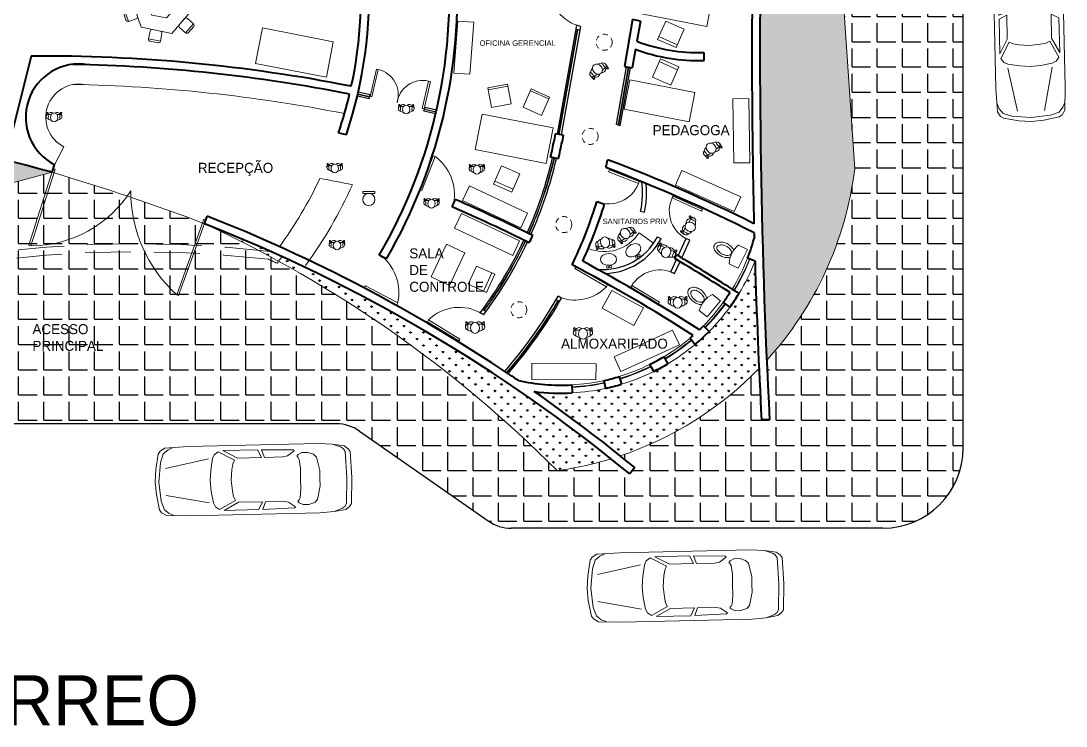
# Model space of a CAD drawing. Header units: millimetres. Extents: x 280 to 436, y 197 to 245.
# Drawn here: x 410.44 to 436.46, y 197.46 to 215.03 of the extents above; entities that cross this region are included whole.
import ezdxf

# ---------------------------------------------------------------- set-up
doc = ezdxf.new("R2010")
doc.units = ezdxf.units.MM
doc.header["$MEASUREMENT"] = 0
doc.linetypes.add('DASHED', pattern=[19.049999999999997, 12.7, -6.35])
for name, color, linetype, lineweight in [('AMBIENTACION', 23, 'Continuous', 18), ('CRISTAL', 141, 'Continuous', 13), ('DELGADITS', 171, 'Continuous', 9), ('JARDINERAS', 114, 'Continuous', 20), ('MUEBLES', 31, 'Continuous', 20), ('MURO CANCELERIA', 254, 'Continuous', 25), ('MUROS', 230, 'Continuous', 40), ('NOTAS', 7, 'Continuous', 18), ('PISO', 134, 'Continuous', 18), ('PROYECCIONES', 161, 'DASHED', 20), ('PUERTAS', 180, 'Continuous', 18)]:
    doc.layers.add(name, color=color, linetype=linetype, lineweight=lineweight)
doc.layers.add('PISO BANQUETA', color=155, linetype='Continuous')
pattern_1 = [(90, (113.6635828855071, 389.9024706518978), (-0.1616445, 0.1616445), [0.0428625, -0.2804265]), (45, (113.6635828855071, 389.9024706518978), (-0.1616446101792448, 0.1616446101792448), [0.0428625, -0.1857375]), (135, (113.6635828855071, 389.9024706518978), (-0.1616446101792448, -0.1616446101792448), [0.0428625, -0.1857375])]
pattern_2 = [(0, (113.6635828855071, 389.9024706518978), (0, 0.62865), [0.4572, -0.17145]), (90, (113.6635828855071, 389.9024706518978), (-0.62865, 3.849243921652188e-17), [0.4572, -0.17145])]

# ---------------------------------------------------------------- blocks, each defined once
blk = doc.blocks.new('EDUCADORA PLANTA')
for p, q in [((-0.1864672289454461, 0.2091427851250387), (-0.1936270911326119, 0.1343951389722235)), ((-0.1864672289454461, 0.2091427851250387), (-0.1605135468888079, 0.2091427851250387)), ((-0.1605135468888079, 0.2091427851250387), (-0.1499999999975898, 0.1850000000000023)), ((-0.06763607746432854, 0.1850000000000307), (-0.1500000000000341, 0.1850000000000307)), ((0.1500000000000909, 0.1850000000000307), (0.06763607746432854, 0.1850000000000307)), ((0.1605135468927301, 0.2091427851250671), (0.150000000001512, 0.1850000000000307)), ((0.1864672289493683, 0.2091427851250671), (0.1605135468927301, 0.2091427851250671)), ((0.1864672289493683, 0.2091427851250671), (0.1936270911365341, 0.134395138972252))]:
    blk.add_line(p, q)
for centre, radius, start, end in [((-0.173490387917127, 0.2191794459255334), 0.01640527241768489, 322.2806059089859, 217.7193940910142), ((-0.07499999999930651, 0.1538370489080592), 0.0812165593983424, 50.44505131534515, 157.4368215115717), ((0.07500000000004547, 0.153837048905018), 0.08121655940112812, 22.56317848996431, 129.5549486836888), ((0.1734903879210492, 0.2191794459255618), 0.01640527241768489, 322.2806059089859, 217.7193940910142), ((-0.1360690919642593, 0.1288818236636189), 0.05782144856330422, 103.9414223532395, 256.0585776471128), ((-0.3760620561862993, 0.1288818236609757), 0.2329233843179406, 346.0585776470556, 13.94142235294599), ((-5.684341886080801e-14, 0.2878236122147086), 0.2622037156432949, 235.1050018533677, 255.1658892739469), ((-5.684341886080801e-14, 0.2878236122147086), 0.2622037156432949, 284.8341107260804, 304.8949981466323), ((0.3760620561862993, 0.1288818236609472), 0.2329233843179406, 166.0585776470556, 193.941422352946), ((0.1360690919644298, 0.1288818236642157), 0.05782144856330422, 283.9414223532394, 76.05857764711287)]:
    blk.add_arc(centre, radius, start, end)
blk.add_ellipse((0, 0.1100000000000136), major_axis=(0, 0.1100000000000136), ratio=0.8405402725447844)
blk = doc.blocks.new('SOLO LAVABO')
at = {"layer": 'MUEBLES'}
for centre in [(-0.1104603356088774, -0.1508861922957294), (-0.04375958458700779, -0.1856805030020325)]:
    blk.add_circle(centre, 0.02906634157898935, dxfattribs=at)
blk.add_ellipse((0, 0), major_axis=(0.1795835093963723, -0.09367937134052136), ratio=0.7182185865594051, dxfattribs=at)
blk = doc.blocks.new('BANCO')
for p, q in [((-0.1499999999999773, 0), (-0.1499999999999773, -0.05000000000001137)), ((0.1499999999999773, 0), (-0.1499999999999773, 0)), ((0.1499999999999773, 0), (0.1499999999999773, -0.05000000000001137)), ((0.1499999999999773, -0.05000000000001137), (-0.1499999999999773, -0.05000000000001137))]:
    blk.add_line(p, q)
blk.add_circle((0, -0.2000000000000455), 0.15)
blk = doc.blocks.new('PUERTA BAÑO')
at = {"layer": 'PUERTAS'}
for p, q in [((0, 0.8000000000000114), (0.05000000000001137, 0.8000000000000114)), ((0, 0), (0, 0.8000000000000114)), ((0.05000000000001137, 0), (0.05000000000001137, 0.8000000000000114)), ((0, 0), (0.05000000000001137, 0))]:
    blk.add_line(p, q, dxfattribs=at)
blk.add_arc((0.05000000000006821, 0), 0.8000000000000114, 0, 90, dxfattribs=at)
blk = doc.blocks.new('02PCAR03')
for p, q in [((-197, 33), (-201, 30)), ((-185, 35), (-197, 33)), ((-185, 35), (-193, 32)), ((-170, 36), (-185, 35)), ((-35, 36), (-170, 36)), ((-11, 35), (-35, 36)), ((-14, 33), (-19, 35)), ((-9, 29), (-14, 33)), ((-6, 32), (-11, 35)), ((-203, 27), (-204, 0)), ((-201, 30), (-203, 27)), ((-198, 27), (-199, 0)), ((-196, 30), (-198, 27)), ((-193, 32), (-196, 30)), ((-168, 22), (-171, 8)), ((-165, 25), (-168, 22)), ((-159, 27), (-165, 25)), ((-153, 27), (-159, 27)), ((-149, 25), (-153, 27)), ((-150, 20), (-149, 22)), ((-148, 24), (-149, 25)), ((-149, 22), (-148, 23)), ((-148, 23), (-148, 24)), ((-145, 29), (-144, 30)), ((-138, 24), (-145, 29)), ((-144, 30), (-111, 31)), ((-133, 23), (-138, 24)), ((-114, 23), (-133, 23)), ((-111, 31), (-114, 23)), ((-111, 23), (-107, 31)), ((-86, 23), (-111, 23)), ((-107, 31), (-71, 31)), ((-71, 31), (-86, 23)), ((-66, 30), (-83, 21)), ((-62, 27), (-66, 30)), ((-60, 23), (-62, 27)), ((-58, 11), (-60, 23)), ((-11, 14), (-56, 23)), ((-6, 20), (-9, 29)), ((-4, 29), (-6, 32)), ((-1, 13), (-4, 29)), ((-151, 11), (-150, 20)), ((-151, 0), (-151, 11)), ((-83, 21), (-81, 17)), ((-81, 17), (-80, 11)), ((-80, 11), (-79, 0)), ((-57, 0), (-58, 11)), ((-4, 0), (-6, 20)), ((0, 0), (-1, 13)), ((-203, -27), (-204, 0)), ((-198, -27), (-199, 0)), ((-171, 8), (-171, 0)), ((-171, -8), (-171, 0)), ((-151, 0), (-151, -11)), ((-80, -11), (-79, 0)), ((-57, 0), (-58, -11)), ((-4, 0), (-6, -20)), ((0, 0), (-1, -13)), ((-168, -22), (-171, -8)), ((-151, -11), (-150, -20)), ((-150, -20), (-149, -22)), ((-83, -21), (-81, -17)), ((-66, -30), (-83, -21)), ((-81, -17), (-80, -11)), ((-58, -11), (-60, -23)), ((-11, -14), (-56, -23)), ((-6, -20), (-9, -29)), ((-1, -13), (-4, -29)), ((-201, -30), (-203, -27)), ((-197, -33), (-201, -30)), ((-196, -30), (-198, -27)), ((-193, -32), (-196, -30)), ((-185, -35), (-193, -32)), ((-165, -25), (-168, -22)), ((-159, -27), (-165, -25)), ((-153, -27), (-159, -27)), ((-149, -25), (-153, -27)), ((-149, -22), (-148, -23)), ((-148, -24), (-149, -25)), ((-148, -23), (-148, -24)), ((-138, -24), (-145, -29)), ((-145, -29), (-144, -30)), ((-144, -30), (-111, -31)), ((-133, -23), (-138, -24)), ((-114, -23), (-133, -23)), ((-111, -31), (-114, -23)), ((-86, -23), (-111, -23)), ((-111, -23), (-107, -31)), ((-107, -31), (-71, -31)), ((-71, -31), (-86, -23)), ((-62, -27), (-66, -30)), ((-60, -23), (-62, -27)), ((-9, -29), (-14, -33)), ((-6, -32), (-11, -35)), ((-4, -29), (-6, -32)), ((-185, -35), (-197, -33)), ((-170, -36), (-185, -35)), ((-35, -36), (-170, -36)), ((-11, -35), (-35, -36)), ((-14, -33), (-19, -35))]:
    blk.add_line(p, q)
blk = doc.blocks.new('PUERTA')
at = {"layer": 'PUERTAS'}
for p, q in [((-0.749936423153315, 0.5170194799266028), (-0.77601403533032, 0.4743585124838887)), ((0, 0), (-0.7760140353302631, 0.4743585124838887)), ((0.02607761217694815, 0.04266096744271408), (-0.749936423153315, 0.5170194799266028)), ((0.02607761217694815, 0.04266096744271408), (0, 0))]:
    blk.add_line(p, q, dxfattribs=at)
blk.add_arc((0.01173706653963791, -0.2465247671564157), 1.078492615716313, 58.39119666258501, 134.9297238377128, dxfattribs=at)
blk = doc.blocks.new('INODORO')
for p, q in [((0.0005129194717596874, 0.2599994940641466), (-0.000512919471702844, -0.259999494064175)), ((0.0005129194717596874, 0.2599994940641466), (0.2531206100636609, 0.2595011569282235)), ((-0.000512919471702844, -0.259999494064175), (0.2494865940515183, -0.2604926858639089))]:
    blk.add_line(p, q)
for points in [[(0.2961571165138253, 0.09906868811717118, -0.05670308170758209), (0.3316212412859159, 0.1276503251468455, -0.07743932046011874), (0.4145081175796008, 0.1637240362365731, -0.06456312230746215), (0.5218646971111411, 0.1774293188797458, -0.06456312230745637)], [(0.5218646971111411, 0.1774293188797458, -0.06456312230745637), (0.6291663664608791, 0.1633005646601475, -0.07743932046011859), (0.7119102678034892, 0.1269001019693405, -0.1071718416125615), (0.7724584869155819, 0.06669745786899739, -0.1451833975807688), (0.7904318355203941, 0.005662004385612818, -0.1451833975807685), (0.7722178098006793, -0.05530205969375857, -0.1071718416125596), (0.7114325308320986, -0.1152653405831643, -0.07743932046011859), (0.6285456545384136, -0.1513390516728919, -0.06456312230746046), (0.5211890750068733, -0.165044334316093, -0.06456312230745584), (0.4138874056571353, -0.1509155800964948, -0.0774393204601121), (0.3311435043145252, -0.1145151174056878, -0.05487647291542958), (0.2968232341786461, -0.08683815346282131, -0.1451833975807671)]]:
    blk.add_lwpolyline(points, format="xyb")
blk.add_lwpolyline([(0.5136034535149747, 0.1203664520812708, -0.05732776179030402), (0.5922212725456575, 0.1111655800887661, -0.07102343737181431), (0.6518267636166684, 0.0878517175922866, -0.1063264081468145), (0.6964704869499769, 0.04817918726192261, -0.1599445569537057), (0.7089535214209945, 0.009899821457793223, -0.1599445569537068), (0.6963195518525822, -0.02832999424819604, -0.1063264081468082), (0.6515196469806028, -0.06782607277932584, -0.07102343737181303), (0.5918226343887341, -0.09090457875186075, -0.0573277617903093), (0.513169125003003, -0.09979519042258289, -0.05732776179030132), (0.4345513059723203, -0.09059431843007815, -0.07102343737181269), (0.3749458149013662, -0.06728045593359866, -0.1063264081468145), (0.3303020915680577, -0.02760792560320624, -0.1599445569537031), (0.3178190570970401, 0.01067144020089472, -0.1599445569537112), (0.3304530266654524, 0.04890125590688399, -0.1063264081468051), (0.3752529315374318, 0.08839733443801379, -0.07102343737181324), (0.4349499441293005, 0.1114758404105487, -0.05732776179030768)], format="xyb", close=True)
blk.add_arc((-0.3151104550021273, -0.0003111863668721071), 0.6248111691017566, 335.202631884058, 24.5713055003875)
blk = doc.blocks.new('ESCRITORIO SUB')
at = {"layer": 'MUEBLES'}
for p, q in [((-0.07188328231126206, -0.3680459125220068), (0.07188328231131891, 0.3680459125219784)), ((0.07188328231131891, 0.3680459125219784), (1.691285297408058, 0.05175947035229456)), ((1.691285297408058, 0.05175947035229456), (1.547518732785477, -0.684332354691719)), ((1.54751873278542, -0.684332354691719), (-0.07188328231126206, -0.3680459125220068)), ((0.5299969397487985, -0.547245500420189), (0.3262192937335726, -1.003835766396719)), ((0.9865872057253569, -0.7510231464354149), (0.5299969397487985, -0.547245500420189)), ((0.7828095597100742, -1.207613412411916), (0.9865872057253569, -0.7510231464354149)), ((0.3262192937335726, -1.003835766396719), (0.7828095597100742, -1.207613412411916)), ((0.3588237170960156, -0.9307813238404776), (0.8154139830725171, -1.134558969855675))]:
    blk.add_line(p, q, dxfattribs=at)
blk = doc.blocks.new('MESA COMEDOR MULTIPLE')
for p, q in [((-0.8927196992253812, 0.3949190244535146), (-0.7931134417410703, 0.5683508366159913)), ((-0.8742633105558184, 0.3266595070417679), (-0.7248539243293521, 0.5868072252855256)), ((-0.3887715267468934, 0.6686799229354392), (-0.7767094575638112, -0.004130463123033223)), ((-0.7248539243293521, 0.5868072252855541), (-0.551422112166847, 0.4872009678012148)), ((-0.3887715267468366, 0.6686799229354108), (-0.1721373483193247, 0.3437045681506561)), ((0.3877549218651097, 0.6689242059024991), (0.1713763192519195, 0.3438996655201549)), ((0.7763431416892672, -0.003248412405866929), (0.3877549218651097, 0.6689242059025275)), ((0.723612182003194, 0.5876433603126543), (0.5504071012463214, 0.4876433603126316)), ((0.8736121820031713, 0.3278357391772886), (0.723612182003194, 0.5876433603126259)), ((0.8919134521924548, 0.3961370093665266), (0.791913452192432, 0.5693420901234276)), ((-0.7008314983933133, 0.2270532495574571), (-0.8742633105558184, 0.3266595070417964)), ((-0.5329657234972842, 0.4189414503894966), (-0.6325719809815951, 0.2455096382269915)), ((-0.1721373483193247, 0.3437045681506561), (-0.3725643343123011, -0.003900930333259112)), ((0.3721980184376434, -0.003477945195669463), (0.1713763192519195, 0.3438996655201549)), ((0.5321058310570947, 0.4193420901233935), (0.6321058310570606, 0.2461370093665209)), ((0.7004071012462987, 0.2278357391772943), (0.8736121820032281, 0.327835739177317)), ((0.1017102599942632, 0.1941391091063736), (-0.1811892238068253, 0.09429982793366776)), ((-0.1811892238068253, 0.09429982793369618), (-0.1146297030250594, -0.09429982793369618)), ((0.03792046583191677, 0.2246491428778086), (-0.1506791900354187, 0.1580896220960142)), ((0.1682697807760292, 0.005539453239009617), (0.1017102599942632, 0.194139109106402)), ((-0.8738986461648324, -0.3356932703610198), (-0.7008072664012843, -0.2354965925140391)), ((-0.7767094575638112, -0.004130463123061645), (-0.3880643685864129, -0.676401452627033)), ((-0.6324852519986734, -0.2537202679931738), (-0.5322885741517211, -0.426811647756665)), ((-0.3725643343123579, -0.00390093033323069), (-0.1861905881876282, -0.3262867426806508)), ((-0.05083990886271295, -0.1248098617051028), (0.1377597470046226, -0.05825034092330839)), ((0.1861905881875145, -0.3260752501118702), (0.3721980184376434, -0.003477945195669463)), ((0.38846193104024, -0.6759604272684214), (0.7763431416892104, -0.003248412405838508)), ((0.6325008752882013, -0.2530587299553702), (0.532304197441249, -0.4261501097188614)), ((0.8739142694543602, -0.3350317323232161), (0.7008228896908122, -0.2348350544762354)), ((-0.791925643796958, -0.5771066645271503), (-0.8921223216439671, -0.4040152847636591)), ((-0.7236036293942902, -0.5953303400062566), (-0.8738986461647755, -0.3356932703610198)), ((-0.5505122496308559, -0.4951336621592759), (-0.7236036293943471, -0.595330340006285)), ((-0.1861905881876282, -0.3262867426806224), (0.1861905881874577, -0.3260752501118134)), ((0.5505278729203837, -0.4944721241214722), (0.723619252683875, -0.5946688019684814)), ((0.7236192526838181, -0.594668801968453), (0.8739142694543034, -0.3350317323232161)), ((0.7919412670864858, -0.5764451264893466), (0.892137944933495, -0.4033537467258554)), ((-0.3880643685864129, -0.6764014526270046), (0.38846193104024, -0.6759604272684498)), ((-0.1498012187730069, -0.9261809399477556), (-0.1498012187730069, -0.7261809399477386)), ((-0.09980121877299553, -0.6761809399477272), (0.1001987812269931, -0.6761809399477272)), ((0.1501987812270045, -0.7261809399477386), (0.1501987812270045, -0.9261809399477556)), ((0.1501987812270045, -0.9261809399477272), (-0.1498012187730069, -0.9261809399477272)), ((0.1001987812269931, -0.976180939947767), (-0.09980121877299553, -0.976180939947767))]:
    blk.add_line(p, q)
for centre, start, end in [((-0.7497554887004299, 0.5434492722449136), 60.13016372533556, 150.1301637253356), ((0.7486121820032281, 0.5443420901234219), 30.00000000000054, 119.9999999999997), ((-0.8493617461847407, 0.3700174600824369), 150.1301637253414, 240.1301637253356), ((-0.5763236765379247, 0.4438430147605743), 330.1301637253355, 60.13016372533556), ((0.5754071012462987, 0.4443420901233992), 119.9999999999997, 210.0000000000005), ((0.848612182003194, 0.3711370093665209), 299.9999999999997, 29.99999999999327), ((-0.6759299340222356, 0.2704112025980976), 240.1301637253356, 330.1301637253355), ((-0.1340393098399772, 0.1109397081291661), 109.43866690134, 199.4386669013395), ((0.05456034602735826, 0.1774992289109605), 19.43866690133946, 109.4386669013328), ((0.1211198668091811, -0.0111004269564603), 289.43866690134, 19.43866690133946), ((0.6754071012462646, 0.2711370093665266), 210.0000000000005, 299.9999999999997), ((-0.6757580969395462, -0.2787694374549119), 30.06508186267251, 120.0650818626725), ((-0.06747978905821128, -0.07765994773825469), 199.4386669013395, 289.43866690134), ((0.6757737202290741, -0.2781078994171082), 59.93491813732749, 149.9349181373275), ((-0.8488494767030375, -0.378966115301921), 120.0650818626725, 210.0650818626725), ((-0.575561419092594, -0.4518608172184031), 300.0650818626725, 30.06508186267251), ((0.5755770423821218, -0.4511992791805994), 149.9349181373275, 239.9349181373275), ((0.8488650999925653, -0.3783045772641174), 329.9349181373275, 59.93491813732749), ((-0.7486527988560852, -0.5520574950653838), 210.0650818626798, 300.0650818626725), ((-0.09980121877299553, -0.7261809399477386), 90, 180), ((0.1001987812269931, -0.7261809399477386), 0, 90), ((0.748668422145613, -0.5513959570275802), 239.9349181373275, 329.9349181373202), ((-0.09980121877299553, -0.9261809399477556), 180, 270), ((0.1001987812269931, -0.9261809399477556), 270.0000000000065, 0)]:
    blk.add_arc(centre, 0.05, start, end)

msp = doc.modelspace()

# ---------------------------------------------------------------- hatches: boundary and pattern name
at = {"layer": 'JARDINERAS'}
h = msp.add_hatch(dxfattribs=at)
h.set_pattern_fill('GRASS', color=256, scale=0.009000000000000001, style=0)
h.set_pattern_definition(pattern_1)
edge = h.paths.add_edge_path()
edge.add_arc((603.9671213923328, 214.2420503084798), 175.1280359140201, 174.0486391635245, 182.510729872698)
edge.add_arc((422.6037831361797, 212.3988089805167), 8.658822380200967, 317.6910023627667, 352.9611022302017)
edge.add_line((431.1973455872478, 211.3377296189879), (429.7829778461802, 232.4000540587722))
h = msp.add_hatch(dxfattribs=at)
h.set_pattern_fill('GRASS', color=256, scale=0.009000000000000001, style=0)
h.set_pattern_definition(pattern_1)
h.paths.add_polyline_path([(411.2178907018105, 211.2551592111907, 0.06864835194375901), (400.5318230269418, 212.7330406168387), (400.5168779023758, 212.7309858026642, -0.6707126948337927), (392.6719907673713, 209.7726808194815, 0.188210994291899), (400.910334433703, 205.1692596931011, -0.1492698085907138)])
h.paths.add_polyline_path([(401.6273179416604, 207.0017029869819), (401.7136098359423, 206.8074062871056, 0.02660377320633303), (399.5088736418485, 205.7265108251508), (399.4122967390076, 205.9016476340678, -0.02150049898605474)], flags=16)
h = msp.add_hatch(dxfattribs=at)
h.set_pattern_fill('GRASS', color=256, scale=0.009000000000000001, style=0)
h.set_pattern_definition(pattern_1)
h.paths.add_polyline_path([(415.0153919966184, 209.9743380940635, -0.08834754070673877), (423.7918747163189, 203.8218839249346, 0.0397193325524949), (425.1331734938863, 204.117662355187, 0.07445501444203724)])
h = msp.add_hatch(dxfattribs=at)
h.set_pattern_fill('GRASS', color=256, scale=0.009000000000000001, style=0)
h.set_pattern_definition(pattern_1)
h.paths.add_polyline_path([(428.8160345702582, 206.3669653874134, -0.003813307097867962), (428.7162941602333, 209.039384459829, -0.0430734263566819), (428.319309950892, 208.240391136507, -0.02005672972966917), (428.0887657690797, 207.8940708036129, -0.03848487761859468), (427.5723826874731, 207.2864090513184, -0.00458095500102616), (427.5048258340057, 207.2195332246707, -0.01805409216425845), (427.22700712088, 206.9683621307142, -0.04029305050155266), (426.5468285388046, 206.4843977419872, -0.01929730303383448), (426.1953972370684, 206.2927351615568, -0.0414707048386123), (425.3968834677586, 205.9758307536415, -0.02007291186122675), (424.9939490563968, 205.8708953346355, -0.0402930505015528), (424.1666580691638, 205.7592975949053, -0.04572549129431765), (423.2204454126602, 205.7951230483684, -0.01686513213155395), (425.3616781394142, 204.1909334842019, 0.1195591872107997)])
at = {"layer": 'PISO BANQUETA'}
h = msp.add_hatch(dxfattribs=at)
h.set_pattern_fill('ANGLE', color=256, scale=0.09, style=0)
h.set_pattern_definition(pattern_2)
edge = h.paths.add_edge_path()
edge.add_arc((432.8973455872478, 232.4318179708934), 0.9999999999999984, 0, 75.96375653207309, ccw=False)
edge.add_line((433.8973455872478, 232.4318179708934), (433.8973455872471, 211.3377296189878))
edge.add_line((433.8973455872471, 211.3377296189878), (431.1973455872478, 211.337729618988))
edge.add_line((431.1973455872478, 211.337729618988), (429.7829778461802, 232.4000540587724))
edge.add_line((429.7829778461802, 232.4000540587724), (429.8896930224522, 233.3961071955057))
edge.add_line((429.8896930224522, 233.3961071955057), (429.9117152662078, 233.5952040920886))
edge.add_line((429.9117152662078, 233.5952040920886), (430.0553428329032, 234.1711597983438))
edge.add_line((430.0553428329032, 234.1711597983438), (433.1398812122484, 233.4019604710477))
h = msp.add_hatch(dxfattribs=at)
h.set_pattern_fill('ANGLE', color=256, scale=0.09, style=0)
h.set_pattern_definition(pattern_2)
edge = h.paths.add_edge_path()
edge.add_arc((416.0297860547425, 191.333564001073), 20.49449420218405, 103.5792243581979, 137.5386042127146, ccw=False)
edge.add_arc((396.2458137034467, 160.5945007252826), 52.82674898070818, 69.1878962441175, 73.53566319074122, ccw=False)
edge.add_arc((402.7577025711325, 183.1526722179549), 29.48987471016586, 44.498598025629576, 65.43926688040028, ccw=False)
edge.add_line((423.7918747163188, 203.8218839249346), (423.7918747163188, 202.3879732521744))
edge.add_line((423.7918747163188, 202.3879732521744), (422.6469241201734, 202.3879732521744))
edge.add_arc((422.6469241201734, 203.3879732521743), 0.9999999999999147, 235.0290379093172, 270.00000000000324, ccw=False)
edge.add_line((422.0737629095601, 202.5685306204739), (418.8728518947455, 204.8074158838749))
edge.add_arc((418.2996906841321, 203.9879732521744), 0.9999999999999831, 55.02903790931733, 90)
edge.add_line((418.2996906841321, 204.9879732521744), (403.5052556458276, 204.9879732521744))
edge.add_arc((403.5052556458275, 203.9879732521748), 0.9999999999995737, 89.99999999999349, 124.9709620906877)
edge.add_line((402.9320944352143, 204.8074158838749), (399.7311834203995, 202.5685306204739))
edge.add_arc((399.1580222097861, 203.3879732521744), 1.000000000000076, 270, 304.97096209067894, ccw=False)
edge.add_line((399.1580222097861, 202.3879732521744), (400.9105111453991, 205.1692596944274))
edge.add_line((400.9105111453991, 205.1692596944274), (400.9103344337031, 205.1692596931011))
h = msp.add_hatch(dxfattribs=at)
h.set_pattern_fill('ANGLE', color=256, scale=0.09, style=0)
h.set_pattern_definition(pattern_2)
edge = h.paths.add_edge_path()
edge.add_arc((422.6111896698744, 212.3706185788171), 8.629698073382038, 277.8636721568342, 286.9923929075367)
edge.add_line((425.1331734938864, 204.117662355187), (425.5941439196829, 203.7383813129358))
edge.add_line((425.5941439196829, 203.7383813129358), (425.7240853472176, 203.8963094678042))
edge.add_line((425.7240853472176, 203.8963094678042), (425.3616781394142, 204.1909334842019))
edge.add_arc((422.6037831361797, 212.3988089805169), 8.658822380201196, 288.5726548342482, 315.8441505829283)
edge.add_line((428.8160345702582, 206.3669653874135), (428.8782209711035, 205.0879732521744))
edge.add_line((428.8782209711035, 205.0879732521744), (429.078494442638, 205.0879732521744))
edge.add_line((429.078494442638, 205.0879732521744), (429.0072021949207, 206.5703075118695))
edge.add_arc((422.7195218977227, 212.345638844092), 8.537527482633541, 317.4320461237321, 353.2200584692363)
edge.add_line((431.1973455872478, 211.3377296189879), (433.8973455872477, 211.3377296189878))
edge.add_line((433.8973455872477, 211.3377296189878), (433.8973455872476, 204.3879732521744))
edge.add_arc((431.8973455872476, 204.3879732521744), 2, 270, 359.9999999999992, ccw=False)
edge.add_line((431.8973455872476, 202.3879732521744), (423.7918747163188, 202.3879732521744))
edge.add_line((423.7918747163188, 202.3879732521744), (423.7918747163188, 203.8220706518978))

# ---------------------------------------------------------------- linework, layer by layer
at = {"layer": 'CRISTAL'}
for p, q in [((424.2899372545127, 214.8064846030706), (423.8289388775133, 212.2021746289412)), ((424.3047076331225, 214.8038700446523), (423.8437092561231, 212.1995600705229)), ((425.562592090171, 213.8753170589355), (425.3090226063093, 212.4428314604951)), ((425.5773624687808, 213.8727025005171), (425.3237929849191, 212.4402169020768)), ((418.8276511079119, 213.1975847159986), (419.1201921177887, 213.1304409744239)), ((418.8310066451339, 213.2122045781714), (419.1235476550107, 213.1450608365967)), ((420.4847182922052, 212.8172561909793), (420.7770922735802, 212.7501507856316)), ((420.4880738294272, 212.8318760531521), (420.7804478108022, 212.7647706478044))]:
    msp.add_line(p, q, dxfattribs=at)
for centre, radius, start, end in [((413.6529432643117, 213.9430056031192), 10.32460167537212, 335.9094784129782, 346.9648731679758), ((413.6529432643117, 213.9430056031192), 10.33960167537212, 335.9094784129782, 346.9648731679758), ((413.6529432643117, 213.9430056031192), 10.32460167537212, 323.6177392950995, 334.8060542798084), ((413.6529432643117, 213.9430056031192), 10.33960167537212, 323.6243497934085, 334.8060542798084), ((423.8890146427678, 210.9397261793408), 5.037863355048784, 328.646462379844, 338.512066268899), ((423.8890146427678, 210.9397261793408), 5.052863355048784, 328.646462379844, 338.512066268899), ((413.7081709502007, 213.9281042634419), 11.68271311797547, 319.0239204175372, 329.8247683453379), ((413.7081709502007, 213.9281042634419), 11.69771311797547, 319.0332895099337, 329.825397250419), ((423.8890146427678, 210.9397261793408), 5.037863355048784, 315.2346810619695, 324.0504147440835), ((423.8890146427678, 210.9397261793408), 5.052863355048784, 315.2346810619695, 324.0504147440835), ((423.8890146427678, 210.9397261793407), 5.037863355048668, 300.8180728683413, 310.0475671920173), ((423.8890146427678, 210.9397261793407), 5.052863355048667, 300.8180728683413, 310.0475671920173), ((423.8890146427678, 210.9397261793407), 5.037863355048668, 286.8970631901964, 296.3960056397172), ((423.8890146427678, 210.9397261793407), 5.052863355048667, 286.8970631901964, 296.3960056397172), ((423.8890146427678, 210.9397261793407), 5.037863355048668, 273.0678140518929, 282.2973083755687), ((423.8890146427678, 210.9397261793407), 5.052863355048667, 273.0678140518929, 282.2973083755687)]:
    msp.add_arc(centre, radius, start, end, dxfattribs=at)
at = {"layer": 'DELGADITS'}
for centre, radius, start, end in [((423.8890146427678, 210.9397261793408), 4.987863355048784, 328.646462379844, 338.512066268899), ((423.8890146427678, 210.9397261793408), 5.187863355048784, 328.646462379844, 338.512066268899), ((423.8890146427678, 210.9397261793408), 4.987863355048784, 315.2346810619695, 324.0504147440835), ((423.8890146427678, 210.9397261793408), 5.187863355048784, 315.2346810619695, 324.0504147440835), ((423.8890146427678, 210.9397261793408), 4.987863355048784, 300.8180728683407, 310.0475671920167), ((423.8890146427678, 210.9397261793407), 5.187863355048668, 300.8180728683413, 310.0475671920173), ((423.8890146427678, 210.9397261793408), 4.987863355048784, 286.8970631901956, 296.2183180537124), ((423.8890146427678, 210.9397261793408), 4.987863355048784, 273.0678140518929, 282.2973083755676), ((423.8890146427678, 210.9397261793407), 5.187863355048668, 286.8970631901964, 296.3960056397172), ((423.8890146427678, 210.9397261793407), 5.187863355048668, 273.0678140518929, 282.2973083755687)]:
    msp.add_arc(centre, radius, start, end, dxfattribs=at)
at = {"layer": 'JARDINERAS'}
msp.add_line((431.1973455872478, 211.337729618988), (429.7829778461802, 232.4000540587724), dxfattribs=at)
for centre, radius, start, end in [((422.6037831361799, 212.3988089805166), 8.658822380200847, 317.6910023627657, 352.9611022302023), ((416.0297860547293, 191.3335640010891), 20.49449420216341, 103.5792243581637, 137.5386042127232), ((402.1297159278857, 182.256848572439), 30.56631926041599, 44.87126729556063, 65.06659761047), ((422.6037831361799, 212.3988089805166), 8.658822380200847, 288.5726548342482, 315.8441505829288), ((422.6037831361799, 212.3988089805166), 8.658822380200847, 277.8865302372414, 286.9847482032494)]:
    msp.add_arc(centre, radius, start, end, dxfattribs=at)
at = {"layer": 'MUEBLES'}
for p, q in [((421.3203595329722, 215.0233258734598), (421.2184733510228, 213.7273246366055)), ((421.719129144312, 214.9919762790138), (421.3203595329722, 215.0233258734598)), ((421.6172429623626, 213.6959750421595), (421.719129144312, 214.9919762790138)), ((416.2806923395058, 213.9672035976207), (416.4532122170529, 214.8505137876734)), ((416.4532122170529, 214.8505137876734), (418.2198325971584, 214.5054740325792)), ((418.2198325971584, 214.5054740325792), (418.0473127196113, 213.6221638425264)), ((418.0473127196113, 213.6221638425264), (416.2806923395058, 213.9672035976207)), ((421.2184733510228, 213.7273246366055), (421.6172429623626, 213.6959750421595)), ((422.5586915560782, 213.4490714051728), (422.0669632851132, 213.358499292833)), ((422.0669632851132, 213.358499292833), (422.157535397453, 212.8667710218679)), ((422.5677487673122, 213.3998985780763), (422.0760204963472, 213.3093264657364)), ((422.6492636684181, 212.9573431342078), (422.5586915560782, 213.4490714051728)), ((423.1473280924688, 213.3330615346795), (422.9435504464536, 212.876471268703)), ((423.5835405938438, 213.0836248620667), (423.1269503278673, 213.2874025080818)), ((423.6039183584453, 213.1292838886643), (423.1473280924688, 213.3330615346795)), ((423.4001407124301, 212.6726936226878), (423.6039183584453, 213.1292838886643)), ((422.157535397453, 212.8667710218679), (422.6492636684181, 212.9573431342078)), ((422.9435504464536, 212.876471268703), (423.4001407124301, 212.6726936226878)), ((421.7508437936513, 211.8218234313879), (421.9233636711984, 212.7051336214407)), ((421.9233636711984, 212.7051336214407), (423.689984051304, 212.3600938663465)), ((423.689984051304, 212.3600938663465), (423.5174641737569, 211.4767836762937)), ((411.2812522493626, 211.4450938297075), (411.5107316457417, 211.8893226070706)), ((423.5174641737569, 211.4767836762937), (421.7508437936513, 211.8218234313879)), ((422.4092387530787, 211.4193473671483), (422.2054611070635, 210.9627571011717)), ((422.8658290190553, 211.2155697211331), (422.4092387530787, 211.4193473671483)), ((422.238065530426, 211.035811543728), (422.6946557964025, 210.8320338977128)), ((422.66205137304, 210.7589794551565), (422.8658290190553, 211.2155697211331)), ((422.2054611070635, 210.9627571011717), (422.66205137304, 210.7589794551565)), ((425.8300529071216, 209.7436899252631), (426.1937358510733, 209.4898668579108)), ((421.7827928445705, 208.9202912531738), (421.5770563568881, 208.4645802727968)), ((422.2385038249474, 208.7145547654915), (421.7827928445705, 208.9202912531738)), ((421.9598535804049, 208.2917616231437), (422.1655900680872, 208.7474726035206)), ((422.0327673372652, 208.2588437851145), (422.2385038249474, 208.7145547654915)), ((421.5770563568881, 208.4645802727968), (422.0327673372652, 208.2588437851145))]:
    msp.add_line(p, q, dxfattribs=at)
for points in [[(428.1668033841609, 213.0883170202939), (428.1909261148797, 211.4884988762966), (428.5908806508791, 211.4945295589763), (428.5667579201601, 213.0943477029736)], [(426.7359595503569, 210.9314765035281), (428.1972624775669, 210.2798679132475), (428.3601646251371, 210.64519364505), (426.898861697927, 211.2968022353305)], [(421.4364119470186, 210.5528272827071), (422.883920777602, 209.8711248656782), (423.0543463818593, 210.2330020733241), (421.6068375512758, 210.914704490353)], [(421.237617051094, 209.8652657328201), (422.6851258816774, 209.1835633157912), (422.8555514859347, 209.545440523437), (421.4080426553512, 210.2271429404659)], [(421.1090778240052, 208.4377423294958), (421.4932102304032, 209.2516479102328), (421.0410404633271, 209.4650548026761), (420.656908056929, 208.6511492219391)], [(425.9389306639636, 207.8798360872895), (425.1487022345657, 208.3105785037885), (424.9094008920663, 207.8715627096785), (425.6996293214641, 207.4408202931795)], [(425.3782105809426, 206.2936420779906), (426.8327752190141, 206.9601566792351), (426.666146568703, 207.323797838753), (425.2115819306315, 206.6572832375085)], [(423.1575240229915, 206.0964013449486), (424.7574460838433, 206.0806089670383), (424.7613941783209, 206.4805894822512), (423.1614721174691, 206.4963818601615)]]:
    msp.add_lwpolyline(points, close=True, dxfattribs=at)
for centre, radius, start, end in [((411.8911074694072, 212.6256583729462), 0.8287799028311011, 80.42289137267956, 242.6800593110673), ((410.9668822942897, 174.4810243030965), 38.97151367053581, 78.8594410601011, 88.88676844279595), ((408.2715974172521, 215.6520307821477), 10.63780226929325, 324.01764224747, 334.6902276427424), ((410.9668822942897, 174.4810243030965), 37.27151367053581, 78.03333385349026, 79.29794242477313), ((408.2715974172521, 215.6520307821477), 11.43780226929325, 324.01764224747, 335.6854738571357), ((424.9663283651655, 210.3150531530787), 1.035604182338571, 247.4278585861152, 326.5149283176881)]:
    msp.add_arc(centre, radius, start, end, dxfattribs=at)
at = {"layer": 'MURO CANCELERIA'}
for p, q in [((424.2743435477152, 214.9191900773894), (423.794474660757, 212.2082752652507)), ((424.370286919789, 214.8874906252802), (423.8929438514891, 212.1908448757952)), ((425.5133574948049, 213.8840322536632), (425.2597880109432, 212.4515466552228)), ((425.611826685537, 213.8666018642077), (425.3549759517238, 212.4155795584752)), ((425.8688345317912, 210.2876907216573), (425.966265194475, 210.2651681558843)), ((426.2899637429526, 209.647072357329), (426.3785639392774, 209.6006991929)), ((426.8053590346502, 209.1715400975995), (427.0056351293815, 209.6056706082661)), ((426.8918458391849, 209.1202935383295), (427.0959587102051, 209.5627408760831)), ((427.095958710205, 209.5627408760831), (427.0056351293815, 209.605670608266)), ((426.6226530694944, 208.7754956567425), (426.7632517467015, 209.0802658072533)), ((426.7134563149559, 208.7336056744834), (426.8497284696885, 209.0289973946139)), ((426.6226530694943, 208.7754956567425), (426.7134563149559, 208.7336056744834)), ((423.901117762651, 208.1177348786891), (423.814241464646, 208.1672576900485)), ((423.8515949512916, 208.0308585806841), (423.7643452326486, 208.0805942560839))]:
    msp.add_line(p, q, dxfattribs=at)
at = {"layer": 'MURO CANCELERIA', "color": 0}
for p, q in [((418.8198215210608, 213.163471704262), (419.1122240131504, 213.0963597551615)), ((418.8421917692071, 213.2609374520808), (419.1347327790839, 213.1937937105061)), ((420.4992589535004, 212.8806089270615), (420.7916329348753, 212.8135035217138)), ((420.476765655071, 212.7831714216297), (420.769262686729, 212.716037773895))]:
    msp.add_line(p, q, dxfattribs=at)
at = {"layer": 'MURO CANCELERIA'}
for centre, radius, start, end in [((410.9668822942897, 174.4810243030965), 42.57151367053581, 71.64857661698495, 71.78456951023625), ((410.9668822942897, 174.4810243030965), 42.47151367053581, 71.62886383813142, 71.76518367741416), ((408.2715974172521, 215.6520307821477), 11.13780226929325, 346.7347662153226, 347.2491947214186), ((408.2715974172521, 215.6520307821477), 12.53780226929325, 346.7725802057768, 347.2295660140909), ((410.9668822942897, 174.4810243030965), 40.57151367053581, 69.22890144725791, 69.3726036758896), ((413.6529432643117, 213.9430056031192), 10.28960167537212, 335.9094784129782, 346.9648731679758), ((413.6529432643117, 213.9430056031192), 10.38960167537212, 335.9094784129782, 346.9648731679758), ((423.9800775121294, 210.7243053667071), 1.938565301348887, 346.9838520006341, 8.785230270906492), ((423.9800775121294, 210.7243053667071), 2.038565301348886, 346.9838520006341, 7.104867132027681), ((413.6529432643117, 213.9430056031192), 10.28960167537212, 323.0432351342811, 334.8060542798084), ((413.6529432643117, 213.9430056031192), 10.38960167537212, 323.0926730071033, 334.8060542798084), ((424.9344929890619, 210.3687227159951), 1.535604182338571, 264.6874360675585, 331.9692375943339), ((424.9344929890619, 210.3687227159951), 1.635604182338571, 271.7344645299642, 331.9938950793752), ((413.7081709502007, 213.9281042634419), 11.63271311797547, 318.9923074195395, 330.3152064705634), ((413.7081709502007, 213.9281042634419), 11.73271311797547, 319.0549464932805, 330.3152064705634), ((400.5181487072729, 173.2615293149354), 40.57151367053581, 58.09524458472625, 58.23702721142195), ((400.5181487072729, 173.2615293149354), 40.67151367053582, 58.0835985888076, 58.22491457546747)]:
    msp.add_arc(centre, radius, start, end, dxfattribs=at)
at = {"layer": 'MUROS'}
for p, q in [((425.6703968413464, 215.0580471785314), (425.464122899439, 213.8927474483909)), ((425.8673352228107, 215.0231863996203), (425.6703968413464, 215.0580471785314)), ((425.8673352228107, 215.0231863996203), (425.7786615009323, 214.5222435116343)), ((410.7004175743662, 214.1516430714564), (410.1042271848025, 211.7574524280932)), ((425.7431400643359, 214.321572888398), (425.6610612809033, 213.8578866694799)), ((425.464122899439, 213.8927474483909), (425.6610612809031, 213.8578866694799)), ((418.3467056448034, 212.2380841915126), (418.5445556281745, 212.1988745990393)), ((423.7457117790079, 212.2169069602361), (423.7158487281298, 212.0482021553165)), ((423.9426501604721, 212.1820461813251), (423.745711779008, 212.2169069602361)), ((423.9426501604721, 212.1820461813251), (423.9127871095939, 212.0133413764055)), ((423.8238088752207, 211.5883177218792), (423.628953488, 211.6333885336213)), ((411.2178907018141, 211.2551592111897), (411.2812522493626, 211.4450938297075)), ((424.7793370068617, 210.5239119481991), (424.970504066667, 210.4651313795953)), ((426.7199765088296, 209.1058200781164), (426.7620788436993, 209.197083631871)), ((424.1666514396756, 208.950210228351), (424.2511565920283, 209.1317830763716)), ((428.7162941602332, 209.0393844598291), (428.5301952140161, 209.1126455150827)), ((428.1485153479921, 208.3444545960893), (428.319309950892, 208.240391136507)), ((427.9268589940208, 208.011485437241), (428.0887657690797, 207.8940708036129)), ((427.5723826874731, 207.2864090513184), (427.4303832633317, 207.4272499670479)), ((427.0983224486107, 207.1214642375675), (427.22700712088, 206.9683621307142)), ((426.4443657824003, 206.656157409983), (426.5468285388046, 206.4843977419872)), ((426.0926162267604, 206.4650283227628), (426.1953972370684, 206.2927351615568)), ((424.9513521590613, 206.0663064508428), (424.9939490563968, 205.8708953346355)), ((425.3387528377942, 206.1671964503061), (425.3968834677586, 205.9758307536415)), ((424.1559544940156, 205.9590109732229), (424.1666580691638, 205.7592975949053)), ((429.078494442638, 205.0879732521744), (428.8782209711035, 205.0879732521744)), ((425.7240853472176, 203.8963094678042), (425.5970121185565, 203.7418672632174))]:
    msp.add_line(p, q, dxfattribs=at)
at = {"layer": 'MUROS', "color": 1}
msp.add_line((415.0133200833302, 209.9751561886458), (415.0767026611206, 210.165153848095), dxfattribs=at)
at = {"layer": 'MUROS'}
for centre, radius, start, end in [((603.9671213923353, 214.24205030848), 175.1280359140226, 174.0486391635248, 182.9962599090312), ((408.2715974172521, 215.6520307821477), 10.63780226929325, 347.7664638018094, 25.13872691505873), ((408.2715974172521, 215.6520307821477), 10.83780226929325, 341.4204240094069, 24.796943002883), ((408.2715974172521, 215.6520307821477), 12.83780226929325, 347.6724465987748, 5.913589445488074), ((408.2715974172521, 215.6520307821477), 13.03780226929325, 347.6388656547883, 4.676080478478267), ((603.9671213923353, 214.24205030848), 175.3280359140226, 179.3011755410542, 181.3952198033737), ((427.2796880617271, 218.3573918030794), 4.118427267002055, 248.6252791316032, 272.2180993554056), ((410.9668822942897, 174.4810243030965), 39.67151367053582, 78.8067962831244, 90.38484588129269), ((427.2796880617271, 218.3573918030794), 4.318427267002055, 249.15678529652, 272.2180993554056), ((603.9671213923353, 214.24205030848), 176.5280359140226, 180, 180.0649591555223), ((411.8911074694072, 212.6256583729462), 1.328779902831101, 80.42289137267956, 242.6800593110673), ((410.9668822942897, 174.4810243030965), 39.47151367053581, 78.8147997995529, 88.88676844279595), ((408.2715974172521, 215.6520307821477), 10.63780226929325, 341.2810695325633, 346.6888257337316), ((408.2715974172521, 215.6520307821477), 12.83780226929325, 329.7780177255708, 347.6724465987748), ((408.2715974172521, 215.6520307821477), 13.03780226929325, 329.814875533227, 347.6388656547883), ((400.5181487072729, 173.2615293149354), 39.47151367053581, 74.27175222640919, 90.001759950781), ((413.7081709502007, 213.9281042634419), 10.18271311797547, 346.9763010447821, 349.3611955930326), ((413.9051093316648, 213.8932434845309), 10.18271311797547, 346.9176880418488, 349.3611955930326), ((413.7081709502007, 213.9281042634419), 11.58271311797547, 347.2495102267239, 348.2500049015023), ((410.9668822942897, 174.4810243030965), 39.67151367053582, 63.46313306403304, 69.20979312207095), ((410.9668822942897, 174.4810243030965), 39.47151367053581, 63.30886027153193, 69.16619578028167), ((408.2715974172521, 215.6520307821477), 13.93780226929325, 337.8283312041053, 338.650905801341), ((403.9228576543597, 170.8192725820923), 43.37151367053582, 63.63721455879056, 66.44845632458545), ((413.7081709502007, 213.9281042634419), 11.58271311797547, 335.537784496021, 342.9082412993447), ((403.9228576543597, 170.8192725820923), 43.17151367053582, 63.62952144649253, 66.4401557123743), ((413.7081709502007, 213.9281042634419), 11.78271311797547, 335.4762553579285, 342.9082412993447), ((400.5181487072729, 173.2615293149354), 39.47151367053581, 50.55285407608351, 68.45504070019413), ((400.5181487072727, 173.2615293149352), 39.67151367053615, 56.15658976509953, 68.47066616836427), ((603.9671213923353, 214.24205030848), 175.3280359140226, 181.4692744910074, 181.5096429870736), ((413.7021906787652, 213.9316144839037), 10.38960167537212, 334.7418482519456, 335.8452731512166), ((423.8890146427678, 210.9397261793408), 4.987863355048784, 338.512066268899, 344.6932837648948), ((400.5181487072729, 173.2615293149354), 40.57151367053581, 62.03802292007201, 62.32071103228884), ((404.7392743054438, 171.8328724352824), 43.37151367053582, 57.33421525190401, 59.48451733557878), ((403.9228576543597, 170.8192725820923), 43.17151367053582, 57.40470303444187, 62.03607489725361), ((403.9228576543597, 170.8192725820923), 43.37151367053582, 57.33421525190401, 61.78522204587906), ((404.7392743054438, 171.8328724352824), 43.27151367053582, 57.33421525190401, 59.47118341981638), ((603.9671213923353, 214.24205030848), 175.3280359140226, 181.7004385975667, 182.9928389050645), ((423.8890146427244, 210.9397261793706), 4.987863355101443, 324.0504147440993, 327.4976437888583), ((423.8890146427678, 210.9397261793408), 5.187863355048784, 324.0504147440835, 328.646462379844), ((423.8890146427678, 210.9397261793408), 4.987863355048784, 313.6532575395986, 315.2346810619695), ((423.8890146427678, 210.9397261793408), 4.987863355048784, 310.047567192015, 311.275689002437), ((423.8890146427678, 210.9397261793407), 5.187863355048668, 310.0475671920167, 314.1848108550305), ((423.8890146427678, 210.9397261793408), 5.187863355048784, 314.1848108550288, 315.2346810619695), ((423.8890146427678, 210.9397261793408), 4.987863355048784, 296.2183180537124, 300.8180728683407), ((423.8890146427678, 210.9397261793407), 5.187863355048668, 296.3960056397172, 300.8180728683413), ((400.5181487072729, 173.2615293149354), 39.67151367053582, 55.78253609262607, 56.15658976509953), ((423.8890146427678, 210.9397261793408), 4.987863355048784, 257.7046902502169, 273.0678140518929), ((423.8890146427678, 210.9397261793408), 4.987863355048784, 282.2973083755676, 286.8970631901956), ((423.8890146427678, 210.9397261793407), 5.187863355048668, 262.5955978260494, 273.0678140518929), ((400.5181487072729, 173.2615293149354), 39.67151367053582, 50.55285407608351, 55.09224460134983), ((423.8890146427678, 210.9397261793407), 5.187863355048668, 282.2973083755687, 286.8970631901964)]:
    msp.add_arc(centre, radius, start, end, dxfattribs=at)
at = {"layer": 'PISO'}
msp.add_arc((396.2458137034429, 160.5945007252711), 52.82674898072028, 69.18789624411892, 73.53566319073677, dxfattribs=at)
at = {"layer": 'PISO BANQUETA'}
for p, q in [((433.8973455872476, 204.3879732521744), (433.8973455872478, 232.4318179708934)), ((418.2996906841321, 204.9879732521744), (403.5052556458276, 204.9879732521744)), ((418.8728518947455, 204.8074158838749), (422.0737629095601, 202.5685306204739)), ((431.8973455872476, 202.3879732521744), (422.6469241201734, 202.3879732521744))]:
    msp.add_line(p, q, dxfattribs=at)
for centre, radius, start, end in [((418.2996906841321, 203.9879732521744), 1, 55.02903790931893, 90), ((431.8973455872476, 204.3879732521744), 2, 270, 0), ((422.6469241201734, 203.3879732521744), 1, 235.0290379093189, 270)]:
    msp.add_arc(centre, radius, start, end, dxfattribs=at)
at = {"layer": 'PROYECCIONES', "ltscale": 0.01}
for centre in [(424.9617834452627, 214.494282623333), (424.6109849747861, 212.1506585322195), (423.9552227678803, 209.9512798723151), (422.8365680293825, 207.8313524279231)]:
    msp.add_circle(centre, 0.2, dxfattribs=at)
at = {"layer": 'PROYECCIONES', "ltscale": 0.09}
for radius, start in [(28.77011315941316, 83.30555235187337), (28.57011315941316, 83.36705504167085)]:
    msp.add_arc((413.3049388556157, 180.7081185794617), radius, start, 118.8739642685517, dxfattribs=at)
at = {"layer": 'PROYECCIONES'}
for centre, radius, start, end in [((400.5181487072729, 173.2615293149354), 39.27151367053581, 65.47426959545176, 65.8182687705355), ((408.2715974172521, 215.6520307821477), 10.83780226929325, 322.0680982776084, 323.1525239913519)]:
    msp.add_arc(centre, radius, start, end, dxfattribs=at)
at = {"layer": 'PUERTAS'}
for p, q in [((419.1335419715065, 213.1437134307025), (419.2910458546574, 213.825763668436)), ((419.1822598456304, 213.1324631533346), (419.3397637287812, 213.8145133910681)), ((419.2910458546574, 213.825763668436), (419.3397637287812, 213.8145133910681)), ((420.5869413063512, 213.5265062904494), (420.4294374232003, 212.8444560527158)), ((420.635659180475, 213.5152560130815), (420.4781552973242, 212.8332057753479)), ((420.635659180475, 213.5152560130815), (420.5869413063512, 213.5265062904494)), ((419.1335419715065, 213.1437134307025), (419.1822598456304, 213.1324631533346)), ((420.4294374232003, 212.8444560527158), (420.4781552973241, 212.8332057753479)), ((420.3803571333063, 210.8185821011281), (420.7044831706611, 211.6683797789928)), ((420.4270743180707, 210.80076344103), (420.7512003554255, 211.6505611188947)), ((420.7512003554255, 211.6505611188947), (420.7044831706611, 211.6683797789928)), ((411.2495714755884, 211.3501265204486), (410.6447623583176, 209.4386686254444)), ((411.2972420731093, 211.3350429488556), (410.6924329558385, 209.4235850538514)), ((411.2495714755884, 211.3501265204486), (411.2972420731093, 211.3350429488556)), ((420.4270743180707, 210.80076344103), (420.3803571333063, 210.8185821011281)), ((426.6771555412004, 210.6609059191788), (426.6565944155042, 210.6153291695128)), ((427.3858224101586, 210.2863511583747), (426.6565944155042, 210.6153291695128)), ((427.4063835358547, 210.3319279080406), (426.6771555412004, 210.6609059191788)), ((427.4063835358547, 210.3319279080406), (427.3858224101586, 210.2863511583747)), ((414.322811453292, 208.2030297509435), (414.9979423176338, 210.0870222676973)), ((414.3698805078836, 208.1861625016166), (415.0450113722254, 210.0701550183704)), ((414.9979423176338, 210.0870222676973), (415.0453611445334, 210.071203507122)), ((410.6447623583176, 209.4386686254444), (410.6924329558385, 209.4235850538514)), ((424.2299707568507, 208.8598905027945), (424.2550099397782, 208.9031691270601)), ((424.2299707568507, 208.8598905027945), (425.0172201295933, 208.4044212870272)), ((424.2550099397782, 208.9031691270601), (425.0422593125209, 208.4476999112927)), ((419.0199818658634, 208.4280629207201), (418.9964748224018, 208.3839333511812)), ((419.0199818658634, 208.4280629207201), (419.822710153292, 208.0004637182449)), ((425.0172201295933, 208.4044212870272), (425.042259312521, 208.4476999112927)), ((425.6249861819764, 208.3926335379633), (425.6508897188364, 208.4354004267693)), ((426.3351599397316, 208.0209438370085), (425.6508897188364, 208.4354004267693)), ((414.3698805078836, 208.1861625016166), (414.322811453292, 208.2030297509435)), ((418.9964748224018, 208.3839333511812), (419.7992031098303, 207.9563341487059)), ((426.3092564028715, 207.9781769482026), (425.6249861819764, 208.3926335379633)), ((419.822710153292, 208.0004637182449), (419.7992031098304, 207.9563341487059)), ((426.3092564028715, 207.9781769482026), (426.3351599397316, 208.0209438370085))]:
    msp.add_line(p, q, dxfattribs=at)
for centre, radius, start, end in [((424.6257020475881, 215.8950301740592), 1.037040625295732, 173.3942428564801, 253.0170953933418), ((419.1951815927784, 213.1884191116137), 0.6425714285716726, 341.8692552094575, 76.99679563234118), ((420.4423591703485, 212.9004120109954), 0.6425714285712594, 76.99679563234277, 172.1243360553087), ((420.0492047562635, 210.6949262640185), 1.185763803249651, 349.7991830968234, 53.69953230507861), ((410.6924329558385, 212.3618238223418), 2.938238768490407, 270, 327.7260544658993), ((416.6760045982562, 210.7928985698867), 3.499276850556498, 180, 227.7412500447307), ((427.3450627802072, 210.2876190177036), 0.7624845131512786, 154.5456053847658, 247.298494771303), ((418.6738137877795, 208.2602253550866), 1.177895991445121, 347.2598239962359, 48.57969231710798), ((426.3428814928611, 208.0104310898169), 0.8120662243114972, 66.39512826107256, 148.4448808255183), ((424.2373195308549, 209.1493383147839), 1.078492615716278, 250.127589626031, 316.3142944817815)]:
    msp.add_arc(centre, radius, start, end, dxfattribs=at)

# ---------------------------------------------------------------- block references
at = {"layer": 'AMBIENTACION'}
for name, p, xscale, yscale, zscale, rotation in [('02PCAR03', (435.5962199015923, 212.5207620599342), 0.02400000000001042, 0.02400000000000091, 0.02400000000000091, 271.3467263110314), ('EDUCADORA PLANTA', (424.7122980372881, 213.9320310498472), 1.232805170789617, 1.232805170789618, 1.232805170789616, 217.3007215106703), ('EDUCADORA PLANTA', (427.5416595957633, 211.9642506882144), 1.232805170789617, 1.232805170789618, 1.232805170789616, 217.3007215106703), ('EDUCADORA PLANTA', (425.4041938497678, 209.8389623961864), 1.232805170789617, 1.232805170789618, 1.232805170789616, 217.3007215106703), ('EDUCADORA PLANTA', (425.4041938497678, 209.8389623961864), 1.232805170789617, 1.232805170789618, 1.232805170789616, 217.3007215106703), ('EDUCADORA PLANTA', (427.2209270998677, 209.8275617648669), 1.232805170789618, 1.232805170789618, 1.232805170789616, 59.26000297764432), ('EDUCADORA PLANTA', (424.9685813163094, 209.6442346422339), 1.232805170789619, 1.232805170789618, 1.232805170789616, 187.0639182972083), ('EDUCADORA PLANTA', (426.4473749594265, 209.1402351665761), 1.232805170789617, 1.232805170789618, 1.232805170789616, 335.2348518392213), ('02PCAR03', (413.7833897048338, 203.5363663875355), 0.02399999999999654, 0.02400000000000091, 0.02400000000000091, 181.3467263110661), ('02PCAR03', (424.5360743578719, 200.8916210312705), 0.02399999999999654, 0.02400000000000091, 0.02400000000000091, 181.3467263110661)]:
    msp.add_blockref(name, p, dxfattribs=dict(at, xscale=xscale, yscale=yscale, zscale=zscale, rotation=rotation))
for p in [(420.0350418940509, 212.70958249515), (411.2696186847177, 212.512629557735), (418.2547498354868, 211.2412819096674), (421.7952700539233, 211.2111523238325), (420.6649248360184, 210.3640572913118), (418.3112659899577, 209.3211971324188)]:
    msp.add_blockref('EDUCADORA PLANTA', p, dxfattribs=at)
at = {"layer": 'AMBIENTACION', "xscale": 1.232805170789618, "yscale": 1.232805170789618, "zscale": 1.232805170789616}
for p in [(426.7912804063646, 207.8687789410671), (421.7486386943631, 207.2429804315291), (424.4331206261538, 207.0951319689095)]:
    msp.add_blockref('EDUCADORA PLANTA', p, dxfattribs=at)
at = {"layer": 'MUEBLES', "color": 7, "rotation": 348.6986381543471}
msp.add_blockref('MESA COMEDOR MULTIPLE', (413.9487366713854, 215.4560711074919), dxfattribs=at)
at = {"layer": 'MUEBLES'}
msp.add_blockref('BANCO', (419.1051165910478, 210.7786010823529), dxfattribs=at)
for p, rotation in [((428.4160401848524, 209.0994375201087), 153.8370305968358), ((427.6898632439617, 207.85207106372), 141.0222997323545)]:
    msp.add_blockref('INODORO', p, dxfattribs=dict(at, rotation=rotation))
at = {"layer": 'MURO CANCELERIA', "rotation": 248.6142276553706}
msp.add_blockref('PUERTA BAÑO', (425.0917396206648, 211.3146318578849), dxfattribs=at)
at = {"layer": 'MUROS'}
msp.add_blockref('ESCRITORIO SUB', (425.9670009235158, 215.5694285723639), dxfattribs=at)
for name, p, rotation in [('ESCRITORIO SUB', (427.1482792787526, 212.8782163428568), 180), ('SOLO LAVABO', (425.6858562899336, 209.3122977067314), 62.57332287865842), ('SOLO LAVABO', (425.0699585514219, 209.0843661863817), 29.57004781876503)]:
    msp.add_blockref(name, p, dxfattribs=dict(at, rotation=rotation))
at = {"layer": 'PUERTAS'}
msp.add_blockref('PUERTA', (421.3409260138015, 207.0583506234369), dxfattribs=at)

# ---------------------------------------------------------------- texts
at = {"layer": 'NOTAS'}
for s, height, p in [('OFICINA GERENCIAL', 0.1357619682817683, (421.8611601737923, 214.406526070986)), ('PEDAGOGA', 0.25, (426.1702645328961, 212.1801537282244)), ('RECEPÇÃO', 0.25, (414.8478793885901, 211.2412957058303)), ('SANITARIOS PRIV', 0.1354113958847909, (424.9219270747419, 209.9656937738209)), ('SALA', 0.25, (420.1111628325958, 209.1112117119751)), ('DE', 0.25, (420.1111628325958, 208.6945450453084)), ('CONTROLE', 0.25, (420.1111628325958, 208.2778783786418)), ('ACESSO', 0.25, (410.7311554969102, 207.222665912997)), ('ALMOXARIFADO', 0.25, (423.8898356214564, 206.8607312728231)), ('PRINCIPAL', 0.25, (410.7311554969102, 206.8059992463304))]:
    msp.add_text(s, height=height, dxfattribs=at).set_placement(p)
at = {"layer": 'NOTAS', "color": 2}
msp.add_text('PLANTA BAIXA TÉRREO', height=1.25, dxfattribs=at).set_placement((395.5511154053314, 197.4748343427506))

doc.saveas('drawing.dxf')
